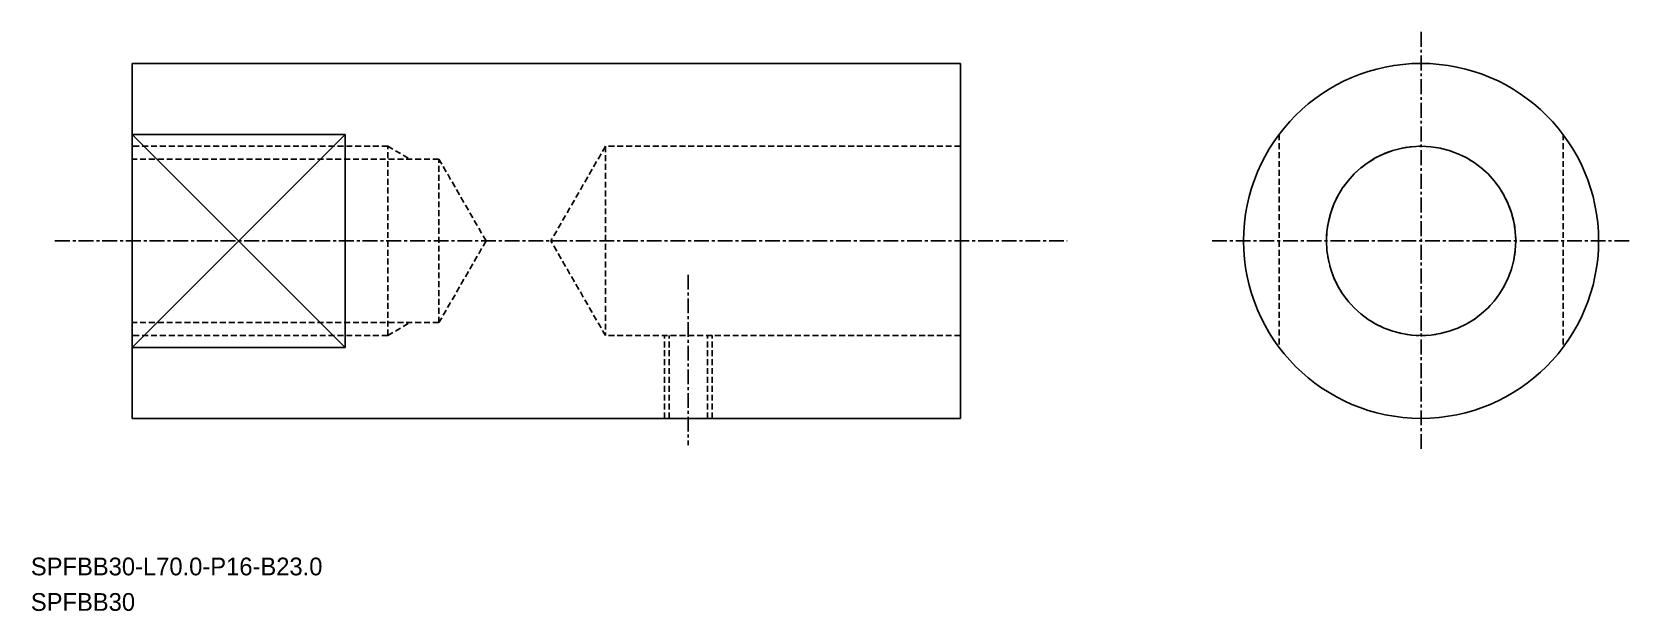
# Model space of a CAD drawing. Extents: x -1369 to -1234, y -725 to -676.
import ezdxf

# ---------------------------------------------------------------- set-up
doc = ezdxf.new("R2010")
doc.units = 0
doc.linetypes.add('CENTER', pattern=[2, 1.25, -0.25, 0.25, -0.25])
doc.linetypes.add('DASHED', pattern=[0.75, 0.5, -0.25])
doc.layers.get('0').update_dxf_attribs({"linetype": 'CONTINUOUS'})
doc.layers.add('CENTER', color=1, linetype='CENTER')

msp = doc.modelspace()

# ---------------------------------------------------------------- linework, layer by layer
for p, q in [((-1360.89, -678.7), (-1360.89, -708.7)), ((-1290.89, -678.7), (-1290.89, -708.7)), ((-1342.89, -684.7), (-1360.89, -684.7)), ((-1342.89, -684.7), (-1342.89, -702.7)), ((-1342.89, -702.7), (-1360.89, -702.7))]:
    msp.add_line(p, q)
at = {"color": 7, "linetype": 'CONTINUOUS'}
for p, q in [((-1360.89, -678.7), (-1290.89, -678.7)), ((-1360.89, -708.7), (-1290.89, -708.7))]:
    msp.add_line(p, q, dxfattribs=at)
at = {"color": 3}
for p, q in [((-1360.89, -684.7), (-1342.89, -702.7)), ((-1360.89, -702.7), (-1342.89, -684.7))]:
    msp.add_line(p, q, dxfattribs=at)
at = {"color": 3, "linetype": 'DASHED'}
for p, q in [((-1339.29, -685.7), (-1360.89, -685.7)), ((-1339.29, -685.7), (-1337.42, -686.78)), ((-1339.29, -701.7), (-1339.29, -685.7)), ((-1320.89, -685.7), (-1325.51, -693.7)), ((-1320.89, -685.7), (-1320.89, -701.7)), ((-1290.89, -685.7), (-1320.89, -685.7)), ((-1263.97, -684.7), (-1263.97, -702.7)), ((-1239.97, -684.7), (-1239.97, -702.7)), ((-1334.97, -686.78), (-1360.89, -686.78)), ((-1330.98, -693.7), (-1334.97, -686.78)), ((-1334.97, -700.61), (-1334.97, -686.78)), ((-1330.98, -693.7), (-1334.97, -700.61)), ((-1320.89, -701.7), (-1325.51, -693.7)), ((-1334.97, -700.61), (-1360.89, -700.61)), ((-1339.29, -701.7), (-1337.42, -700.61)), ((-1339.29, -701.7), (-1360.89, -701.7)), ((-1290.89, -701.7), (-1320.89, -701.7)), ((-1315.89, -708.7), (-1315.89, -701.7)), ((-1315.51, -708.7), (-1315.51, -701.7)), ((-1312.27, -708.7), (-1312.27, -701.7)), ((-1311.89, -708.7), (-1311.89, -701.7))]:
    msp.add_line(p, q, dxfattribs=at)
at = {"linetype": 'CONTINUOUS'}
msp.add_circle((-1251.97, -693.7), 15, dxfattribs=at)
msp.add_circle((-1251.97, -693.7), 8)
at = {"color": 3, "linetype": 'DASHED'}
msp.add_circle((-1251.97, -693.7), 8, dxfattribs=at)
at = {"color": 7, "linetype": 'CONTINUOUS'}
msp.add_point((-1313.89, -708.7), dxfattribs=at)
at = {"layer": 'CENTER', "color": 1, "linetype": 'CENTER'}
for p, q in [((-1251.97, -676.04), (-1251.97, -711.36)), ((-1367.41, -693.7), (-1281.89, -693.7)), ((-1269.63, -693.7), (-1234.31, -693.7))]:
    msp.add_line(p, q, dxfattribs=at)
at = {"layer": 'CENTER'}
msp.add_line((-1313.89, -696.56), (-1313.89, -710.97), dxfattribs=at)

# ---------------------------------------------------------------- texts
for s, p in [('SPFBB30-L70.0-P16-B23.0', (-1369.45, -721.97)), ('SPFBB30', (-1369.45, -724.97))]:
    msp.add_text(s, height=1.5).set_placement(p)

doc.saveas('drawing.dxf')
